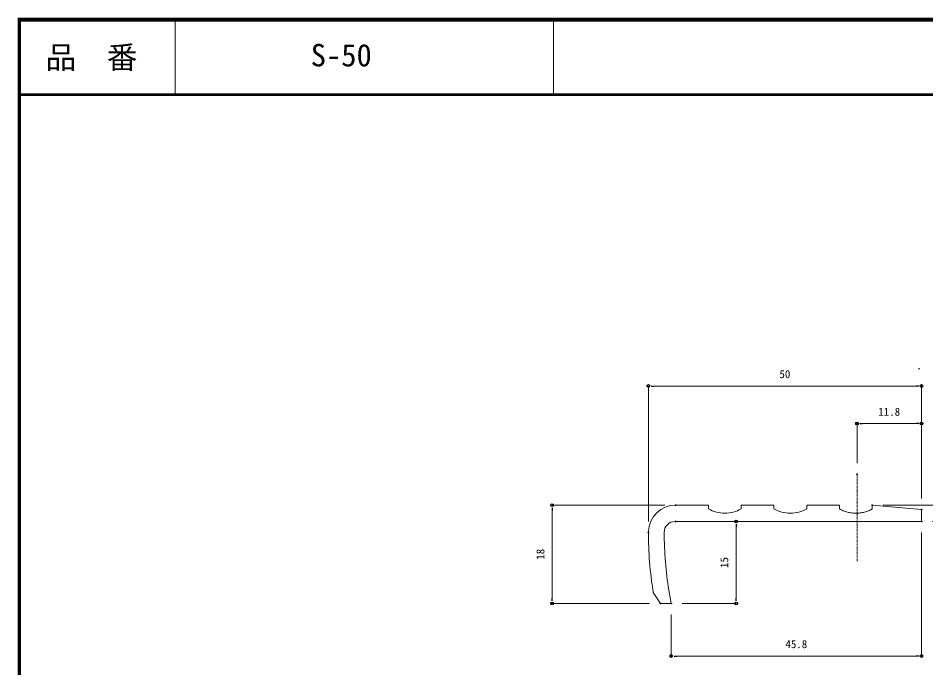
# Model space of a CAD drawing. Units: millimetres, scale not verified. Extents: x -140 to 141, y -96 to 96.
# Drawn here: x -140.5 to 25.7, y -23.2 to 95.7 of the extents above; entities that cross this region are included whole.
import ezdxf
from ezdxf.enums import TextEntityAlignment as Align

# ---------------------------------------------------------------- set-up
doc = ezdxf.new("R2010")
doc.units = ezdxf.units.MM
doc.header["$LTSCALE"] = 0.25
doc.header["$PDMODE"] = 32
doc.header["$PDSIZE"] = 0.125
doc.linetypes.add('USER1', pattern=[1.21666, 0.935822, -0.093613, 0.093613, -0.093613])
doc.layers.add('0-0_0', color=7, linetype='Continuous')
doc.layers.add('0-1_Defpoints', color=7, linetype='Continuous')
for name, color, linetype, lineweight in [('0-2_一般', 3, 'Continuous', 18), ('0-3_CENTER', 2, 'USER1', 18), ('0-5_GREEN', 3, 'Continuous', 18), ('0-6_LEVEL001', 7, 'Continuous', 18)]:
    doc.layers.add(name, color=color, linetype=linetype, lineweight=lineweight)
doc.styles.add('ＭＳ ゴシック', font='')
doc.styles.get('ＭＳ ゴシック').set_extended_font_data('MS Gothic')

# ---------------------------------------------------------------- blocks, each defined once
blk = doc.blocks.new('_DOT')
at = {"layer": '0-0_0'}
blk.add_line((-0.5, 0), (-1, 0), dxfattribs=at)
blk.add_circle((0, 0), 0.25, dxfattribs=at)
blk.add_circle((0, 0), 0.25, dxfattribs=at)
blk = doc.blocks.new('D17')
at = {"layer": '0-1_Defpoints'}
for p in [(-8.2786, -2.9277), (16.1377, -2.9277), (0.7214, -5.9277)]:
    blk.add_point(p, dxfattribs=at)
at = {"layer": '0-2_一般'}
for p, q in [((16.1377, -1.9277), (16.1377, -0.9277)), ((-6.2786, -2.9277), (16.1377, -2.9277)), ((16.1377, -5.9277), (16.1377, -2.9277)), ((2.7214, -5.9277), (16.1377, -5.9277)), ((16.1377, -6.9277), (16.1377, -7.9277))]:
    blk.add_line(p, q, dxfattribs=at)
for p, rotation in [((16.1377, -2.9277), 270), ((16.1377, -5.9277), 90)]:
    blk.add_blockref('_DOT', p, dxfattribs=dict(at, rotation=rotation))
at = {"layer": '0-2_一般', "color": 7, "style": 'ＭＳ ゴシック'}
blk.add_text('3', height=1.466, rotation=90, dxfattribs=at).set_placement((15.1377, -4.9277), align=Align.BOTTOM_LEFT)
blk = doc.blocks.new('D18')
at = {"layer": '0-1_Defpoints'}
for p in [(0.7214, 18.8464), (0.7214, -3.7277), (-49.2784, -7.9277)]:
    blk.add_point(p, dxfattribs=at)
at = {"layer": '0-2_一般'}
for p, q in [((-49.2784, -5.9277), (-49.2784, 18.8464)), ((-48.2784, 18.8464), (-0.2786, 18.8464)), ((0.7214, -1.7277), (0.7214, 18.8464))]:
    blk.add_line(p, q, dxfattribs=at)
at = {"layer": '0-2_一般', "rotation": 180}
blk.add_blockref('_DOT', (-49.2784, 18.8464), dxfattribs=at)
at = {"layer": '0-2_一般'}
blk.add_blockref('_DOT', (0.7214, 18.8464), dxfattribs=at)
at = {"layer": '0-2_一般', "color": 7, "style": 'ＭＳ ゴシック'}
blk.add_text('50', height=1.466, dxfattribs=at).set_placement((-25.2785, 19.8464), align=Align.BOTTOM_LEFT)
blk = doc.blocks.new('D19')
at = {"layer": '0-1_Defpoints'}
for p in [(-11.0786, 11.9689), (-11.0786, 2.731), (0.7214, -3.7277)]:
    blk.add_point(p, dxfattribs=at)
at = {"layer": '0-2_一般'}
for p, q in [((-11.0786, 4.731), (-11.0786, 11.9689)), ((-0.2786, 11.9689), (-10.0786, 11.9689)), ((0.7214, -1.7277), (0.7214, 11.9689))]:
    blk.add_line(p, q, dxfattribs=at)
at = {"layer": '0-2_一般', "rotation": 180}
blk.add_blockref('_DOT', (-11.0786, 11.9689), dxfattribs=at)
at = {"layer": '0-2_一般'}
blk.add_blockref('_DOT', (0.7214, 11.9689), dxfattribs=at)
at = {"layer": '0-2_一般', "color": 7, "style": 'ＭＳ ゴシック'}
blk.add_text('11.8', height=1.466, dxfattribs=at).set_placement((-7.1786, 12.9689), align=Align.BOTTOM_LEFT)
blk = doc.blocks.new('D20')
at = {"layer": '0-1_Defpoints'}
for p in [(-44.2786, -2.9277), (-66.8675, -20.9277), (-47.0786, -20.9277)]:
    blk.add_point(p, dxfattribs=at)
at = {"layer": '0-2_一般'}
for p, q in [((-46.2786, -2.9277), (-66.8675, -2.9277)), ((-66.8675, -3.9277), (-66.8675, -19.9277)), ((-49.0786, -20.9277), (-66.8675, -20.9277))]:
    blk.add_line(p, q, dxfattribs=at)
for p, rotation in [((-66.8675, -2.9277), 90), ((-66.8675, -20.9277), 270)]:
    blk.add_blockref('_DOT', p, dxfattribs=dict(at, rotation=rotation))
at = {"layer": '0-2_一般', "color": 7, "style": 'ＭＳ ゴシック'}
blk.add_text('18', height=1.466, rotation=90, dxfattribs=at).set_placement((-67.8675, -12.9277), align=Align.BOTTOM_LEFT)
blk = doc.blocks.new('D21')
at = {"layer": '0-1_Defpoints'}
for p in [(0.7214, -5.9277), (-45.0786, -20.9277), (0.7214, -30.5369)]:
    blk.add_point(p, dxfattribs=at)
at = {"layer": '0-2_一般'}
for p, q in [((0.7214, -7.9277), (0.7214, -30.5369)), ((-45.0786, -22.9277), (-45.0786, -30.5369)), ((-44.0786, -30.5369), (-0.2786, -30.5369))]:
    blk.add_line(p, q, dxfattribs=at)
at = {"layer": '0-2_一般', "rotation": 180}
blk.add_blockref('_DOT', (-45.0786, -30.5369), dxfattribs=at)
at = {"layer": '0-2_一般'}
blk.add_blockref('_DOT', (0.7214, -30.5369), dxfattribs=at)
at = {"layer": '0-2_一般', "color": 7, "style": 'ＭＳ ゴシック'}
blk.add_text('45.8', height=1.466, dxfattribs=at).set_placement((-24.1786, -29.5369), align=Align.BOTTOM_LEFT)
blk = doc.blocks.new('D22')
at = {"layer": '0-1_Defpoints'}
for p in [(-44.2786, -5.9277), (-33.2045, -5.9277), (-45.0786, -20.9277)]:
    blk.add_point(p, dxfattribs=at)
at = {"layer": '0-2_一般'}
for p, q in [((-42.2786, -5.9277), (-33.2045, -5.9277)), ((-33.2045, -19.9277), (-33.2045, -6.9277)), ((-43.0786, -20.9277), (-33.2045, -20.9277))]:
    blk.add_line(p, q, dxfattribs=at)
for p, rotation in [((-33.2045, -5.9277), 90), ((-33.2045, -20.9277), 270)]:
    blk.add_blockref('_DOT', p, dxfattribs=dict(at, rotation=rotation))
at = {"layer": '0-2_一般', "color": 7, "style": 'ＭＳ ゴシック'}
blk.add_text('15', height=1.466, rotation=90, dxfattribs=at).set_placement((-34.2045, -14.4277), align=Align.BOTTOM_LEFT)

msp = doc.modelspace()

# ---------------------------------------------------------------- linework, layer by layer
at = {"layer": '0-2_一般', "color": 7}
msp.add_line((-22.2183, 1.6072), (-22.2227, 1.6072), dxfattribs=at)
at = {"layer": '0-3_CENTER'}
msp.add_line((13.0881, 12.271), (13.0881, -3.7325), dxfattribs=at)
at = {"layer": '0-5_GREEN'}
for p, q in [((140.5007, 95.6727), (-140.4793, 95.6727)), ((140.3607, 95.5327), (-140.3743, 95.5327)), ((140.2207, 95.3927), (-140.2693, 95.3927)), ((140.0807, 95.2527), (-140.1643, 95.2527)), ((139.9407, 95.1127), (-140.0593, 95.1127)), ((-111.7346, 95.1127), (-111.7346, 81.5327)), ((-42.4938, 95.3011), (-42.4938, 81.7211)), ((139.9407, 81.8127), (-140.1643, 81.8127)), ((139.9407, 81.6727), (-140.1643, 81.6727)), ((139.9407, 81.5327), (-140.1643, 81.5327))]:
    msp.add_line(p, q, dxfattribs=at)
for points in [[(-140.4793, 95.6727), (-140.4793, -95.6581), (140.5007, -95.6581)], [(-140.3743, 95.5327), (-140.3743, -95.5531), (140.3607, -95.5531)], [(-140.2693, 95.3927), (-140.2693, -95.4481), (140.2207, -95.4481)], [(-140.1643, 95.2527), (-140.1643, -95.3431), (140.0807, -95.3431)], [(-140.0593, 95.1127), (-140.0593, -95.2381), (139.9407, -95.2381)]]:
    msp.add_lwpolyline(points, dxfattribs=at)
msp.add_point((24.4493, 31.5582), dxfattribs=at)
at = {"layer": '0-6_LEVEL001'}
msp.add_line((-25.1119, 1.7267), (-25.1119, 1.8012), dxfattribs=at)
for points in [[(10.5735, 5.5771), (10.592, 5.5691), (10.7746, 5.4969), (10.9595, 5.4308), (11.1464, 5.3707), (11.3352, 5.3168), (11.5256, 5.2691), (11.7175, 5.2276), (11.9107, 5.1925), (12.1049, 5.1637), (12.3, 5.1413), (12.4957, 5.1252), (12.6918, 5.1156), (12.8881, 5.1124), (13.0844, 5.1156), (13.2805, 5.1252), (13.4762, 5.1413), (13.6712, 5.1637), (13.8655, 5.1925), (14.0586, 5.2276), (14.2505, 5.2691), (14.441, 5.3168), (14.6298, 5.3707), (14.8167, 5.4308), (15.0016, 5.4969), (15.1842, 5.5691), (15.3643, 5.6472), (15.5418, 5.7311), (15.7165, 5.8208), (15.8881, 5.9162), (15.8881, 6.6124), (24.8881, 5.8124), (24.8881, 3.6124), (-20.1119, 3.6124), (-20.2183, 3.6124)], [(-20.1119, 6.6124), (-14.1119, 6.6124), (-14.1119, 5.9162)], [(-8.1119, 5.9162), (-8.1119, 6.6124), (-2.1119, 6.6124), (-2.1119, 5.9162)], [(3.8881, 5.9162), (3.8881, 6.6124), (9.8881, 6.6124), (9.8881, 5.9162)], [(-21.3578, -8.9255), (-20.9119, -11.3876), (-22.9119, -11.3876), (-24.2119, -9.3876)]]:
    msp.add_lwpolyline(points, dxfattribs=at)
for centre, radius, start, end in [((-20.1119, 1.6124), 5, 89.99718, 177.83561), ((-11.1119, 11.1124), 6, 240, 270), ((-11.1119, 11.1124), 6, 270, 300), ((0.8881, 11.1124), 6, 240, 270), ((0.8881, 11.1124), 6, 270, 300), ((12.8881, 11.1124), 6, 240, 247.30186), ((-20.2183, 1.6124), 2, 90, 135.07381), ((-34.4661, 1.6695), 9.3543, 359.89379, 0.35014), ((-20.2183, 1.6124), 2, 135.07381, 180), ((44.8881, 1.8012), 70, 180.15456, 184.59882), ((44.7795, 1.7797), 66.998, 180.14307, 184.7885), ((44.8881, 1.8012), 70, 184.59882, 189.19764), ((44.7815, 1.7798), 67, 184.7885, 189.19417)]:
    msp.add_arc(centre, radius, start, end, dxfattribs=at)

# ---------------------------------------------------------------- block references
at = {"layer": '0-2_一般'}
for name in ['D18', 'D19', 'D17', 'D20', 'D21', 'D22']:
    msp.add_blockref(name, (24.1667, 9.54), dxfattribs=at)

# ---------------------------------------------------------------- texts
at = {"layer": '0-5_GREEN', "color": 7, "style": 'ＭＳ ゴシック'}
for s, p in [('品\u3000番', (-135.453, 85.2134)), ('S-50', (-86.9142, 85.6169))]:
    msp.add_text(s, height=4.106, dxfattribs=at).set_placement(p, align=Align.BOTTOM_LEFT)

doc.saveas('drawing.dxf')
